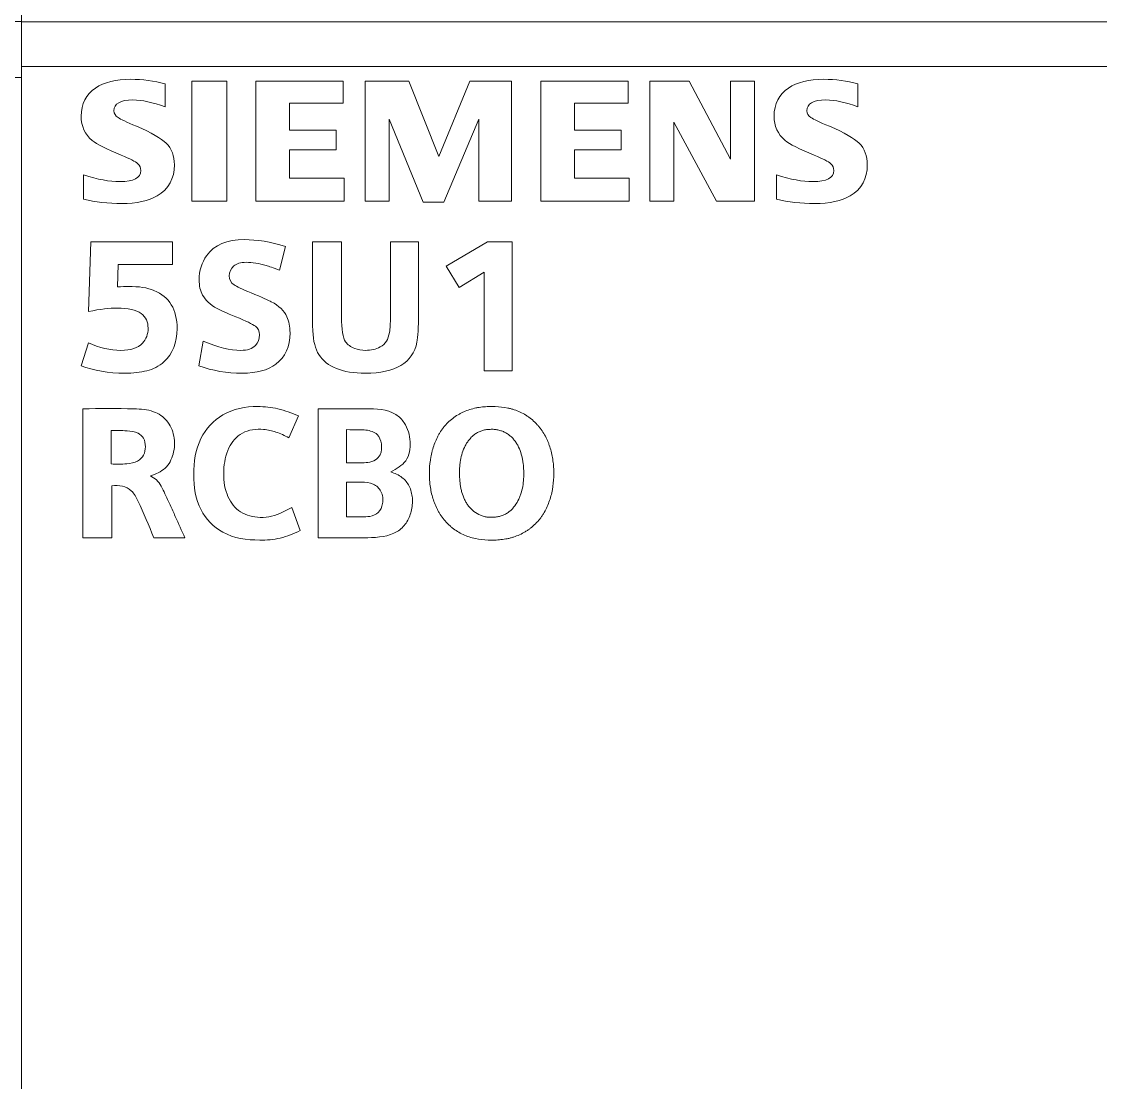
# Model space of a CAD drawing. Header units: millimetres. Extents: x 4134 to 7422, y 1400 to 3585.
# Drawn here: x 4458.17 to 4477.4, y 2825.3 to 2844.22 of the extents above; entities that cross this region are included whole.
import ezdxf

# ---------------------------------------------------------------- set-up
doc = ezdxf.new("R2010")
doc.units = ezdxf.units.MM
doc.layers.add('000-PI-Oprema', color=30, linetype='Continuous', lineweight=5)

# ---------------------------------------------------------------- blocks, each defined once
blk = doc.blocks.new('5TE8112')
at = {"layer": '000-PI-Oprema', "color": 0, "linetype": 'ByBlock', "lineweight": 0}
for p, q in [((1307.053, 140.821), (1289.453, 140.821)), ((1307.053, 140.821), (1307.053, 139.821)), ((1289.453, 139.821), (1307.053, 139.821)), ((1307.053, 139.821), (1307.053, 116.671))]:
    blk.add_line(p, q, dxfattribs=at)

msp = doc.modelspace()

# ---------------------------------------------------------------- linework, layer by layer
at = {"layer": '000-PI-Oprema', "color": 0, "linetype": 'ByBlock', "lineweight": 0, "ltscale": 0.25}
for points in [[(4458.165, 2844.213), (4458.165, 2844.713)], [(4458.165, 2843.413), (4458.165, 2844.213)], [(4458.165, 2844.213), (4493.57, 2844.213)], [(4458.165, 2818.706), (4458.165, 2843.413)], [(4493.57, 2843.413), (4458.165, 2843.413)], [(4460.723, 2843.107), (4460.723, 2842.694)], [(4461.202, 2843.151), (4461.822, 2843.151)], [(4461.202, 2841.015), (4461.202, 2843.151)], [(4461.822, 2843.151), (4461.822, 2841.015)], [(4462.342, 2843.151), (4463.896, 2843.151)], [(4462.342, 2841.015), (4462.342, 2843.151)], [(4463.896, 2843.151), (4463.896, 2842.76)], [(4464.289, 2841.015), (4464.289, 2843.151)], [(4464.289, 2843.151), (4465.069, 2843.151)], [(4465.069, 2843.151), (4465.603, 2841.811)], [(4465.603, 2841.811), (4466.158, 2843.151)], [(4466.158, 2843.151), (4466.902, 2843.151)], [(4466.902, 2843.151), (4466.902, 2841.015)], [(4467.424, 2841.015), (4467.424, 2843.151)], [(4467.424, 2843.151), (4468.978, 2843.151)], [(4468.978, 2843.151), (4468.978, 2842.76)], [(4469.368, 2843.151), (4470.068, 2843.151)], [(4469.368, 2841.015), (4469.368, 2843.151)], [(4470.068, 2843.151), (4470.803, 2841.763)], [(4470.803, 2843.151), (4471.231, 2843.151)], [(4470.803, 2841.763), (4470.803, 2843.151)], [(4471.231, 2843.151), (4471.231, 2841.015)], [(4473.076, 2843.107), (4473.076, 2842.694)], [(4462.94, 2842.76), (4462.94, 2842.281)], [(4463.896, 2842.76), (4462.94, 2842.76)], [(4468.978, 2842.76), (4468.022, 2842.76)], [(4468.022, 2842.76), (4468.022, 2842.281)], [(4465.323, 2840.994), (4464.719, 2842.474)], [(4464.719, 2842.474), (4464.719, 2841.015)], [(4466.317, 2842.474), (4465.696, 2840.994)], [(4466.317, 2841.015), (4466.317, 2842.474)], [(4462.94, 2842.281), (4463.773, 2842.281)], [(4463.773, 2842.281), (4463.773, 2841.929)], [(4468.022, 2842.281), (4468.854, 2842.281)], [(4468.854, 2842.281), (4468.854, 2841.929)], [(4470.556, 2841.015), (4469.796, 2842.424)], [(4469.796, 2842.424), (4469.796, 2841.015)], [(4462.94, 2841.929), (4462.94, 2841.426)], [(4463.773, 2841.929), (4462.94, 2841.929)], [(4468.854, 2841.929), (4468.022, 2841.929)], [(4468.022, 2841.929), (4468.022, 2841.426)], [(4459.271, 2841.049), (4459.271, 2841.481)], [(4471.624, 2841.049), (4471.624, 2841.481)], [(4462.94, 2841.426), (4463.917, 2841.426)], [(4463.917, 2841.426), (4463.917, 2841.015)], [(4468.022, 2841.426), (4469, 2841.426)], [(4469, 2841.426), (4469, 2841.015)], [(4461.822, 2841.015), (4461.202, 2841.015)], [(4463.917, 2841.015), (4462.342, 2841.015)], [(4464.719, 2841.015), (4464.289, 2841.015)], [(4465.696, 2840.994), (4465.323, 2840.994)], [(4466.902, 2841.015), (4466.317, 2841.015)], [(4469, 2841.015), (4467.424, 2841.015)], [(4469.796, 2841.015), (4469.368, 2841.015)], [(4471.231, 2841.015), (4470.556, 2841.015)], [(4459.357, 2839.047), (4459.401, 2840.289)], [(4459.401, 2840.289), (4460.858, 2840.289)], [(4460.858, 2840.289), (4460.858, 2839.883)], [(4462.87, 2840.205), (4462.766, 2839.782)], [(4463.351, 2839.014), (4463.351, 2840.289)], [(4463.351, 2840.289), (4463.869, 2840.289)], [(4464.741, 2840.289), (4465.242, 2840.289)], [(4465.734, 2839.857), (4466.47, 2840.289)], [(4466.47, 2840.289), (4466.914, 2840.289)], [(4466.914, 2840.289), (4466.914, 2837.988)], [(4459.89, 2839.883), (4459.876, 2839.484)], [(4460.858, 2839.883), (4459.89, 2839.883)], [(4465.968, 2839.472), (4465.734, 2839.857)], [(4466.413, 2839.75), (4465.968, 2839.472)], [(4466.413, 2837.988), (4466.413, 2839.75)], [(4459.227, 2838.081), (4459.357, 2838.488)], [(4461.328, 2838.078), (4461.402, 2838.519)], [(4466.914, 2837.988), (4466.413, 2837.988)], [(4459.255, 2835.012), (4459.255, 2837.312)], [(4463.452, 2835.012), (4463.452, 2837.312)], [(4463.103, 2837.187), (4462.929, 2836.797)], [(4459.761, 2836.328), (4459.761, 2836.924)], [(4463.957, 2836.94), (4463.957, 2836.348)], [(4459.774, 2835.94), (4459.774, 2835.012)], [(4463.957, 2836.005), (4463.957, 2835.384)], [(4462.769, 2835.443), (4462.982, 2835.554)], [(4462.982, 2835.554), (4463.133, 2835.14)], [(4459.774, 2835.012), (4459.255, 2835.012)], [(4461.077, 2835.012), (4460.524, 2835.012)], [(4464.336, 2835.012), (4463.452, 2835.012)]]:
    msp.add_lwpolyline(points, dxfattribs=at)
for points, knots in [([(4460.237, 2841.681), (4460.196, 2841.72), (4460.098, 2841.77), (4459.943, 2841.833), (4459.677, 2841.942), (4459.504, 2842.03), (4459.424, 2842.097), (4459.293, 2842.207), (4459.227, 2842.351), (4459.227, 2842.528), (4459.227, 2842.748), (4459.313, 2842.916), (4459.485, 2843.031), (4459.639, 2843.135), (4459.848, 2843.187), (4460.112, 2843.187), (4460.323, 2843.187), (4460.527, 2843.161), (4460.723, 2843.107)], [0, 0, 0, 0, 1, 1, 1, 2, 2, 2, 3, 3, 3, 4, 4, 4, 5, 5, 5, 6, 6, 6, 6]), ([(4472.591, 2841.681), (4472.548, 2841.72), (4472.451, 2841.77), (4472.298, 2841.833), (4472.03, 2841.945), (4471.855, 2842.031), (4471.777, 2842.097), (4471.647, 2842.209), (4471.581, 2842.351), (4471.581, 2842.528), (4471.581, 2842.748), (4471.667, 2842.916), (4471.839, 2843.031), (4471.993, 2843.135), (4472.202, 2843.187), (4472.465, 2843.187), (4472.676, 2843.187), (4472.88, 2843.161), (4473.076, 2843.107)], [0, 0, 0, 0, 1, 1, 1, 2, 2, 2, 3, 3, 3, 4, 4, 4, 5, 5, 5, 6, 6, 6, 6]), ([(4460.723, 2842.694), (4460.507, 2842.776), (4460.315, 2842.818), (4460.148, 2842.818), (4459.925, 2842.818), (4459.813, 2842.754), (4459.813, 2842.626), (4459.813, 2842.576), (4459.837, 2842.535), (4459.887, 2842.503), (4459.927, 2842.476), (4460.036, 2842.425), (4460.213, 2842.349), (4460.482, 2842.234), (4460.658, 2842.133), (4460.744, 2842.048), (4460.842, 2841.95), (4460.89, 2841.821), (4460.89, 2841.66), (4460.89, 2841.414), (4460.788, 2841.231), (4460.584, 2841.111), (4460.426, 2841.019), (4460.216, 2840.972), (4459.952, 2840.972)], [0, 0, 0, 0, 1, 1, 1, 2, 2, 2, 3, 3, 3, 4, 4, 4, 5, 5, 5, 6, 6, 6, 7, 7, 7, 8, 8, 8, 8]), ([(4473.076, 2842.694), (4472.862, 2842.776), (4472.671, 2842.818), (4472.502, 2842.818), (4472.278, 2842.818), (4472.166, 2842.754), (4472.166, 2842.626), (4472.166, 2842.575), (4472.19, 2842.534), (4472.238, 2842.503), (4472.279, 2842.476), (4472.389, 2842.425), (4472.567, 2842.349), (4472.835, 2842.234), (4473.012, 2842.133), (4473.097, 2842.048), (4473.195, 2841.95), (4473.243, 2841.821), (4473.243, 2841.66), (4473.243, 2841.414), (4473.142, 2841.231), (4472.939, 2841.111), (4472.78, 2841.018), (4472.569, 2840.972), (4472.306, 2840.972)], [0, 0, 0, 0, 1, 1, 1, 2, 2, 2, 3, 3, 3, 4, 4, 4, 5, 5, 5, 6, 6, 6, 7, 7, 7, 8, 8, 8, 8]), ([(4459.271, 2841.481), (4459.519, 2841.401), (4459.734, 2841.362), (4459.918, 2841.362), (4460.167, 2841.362), (4460.291, 2841.428), (4460.291, 2841.561), (4460.291, 2841.609), (4460.273, 2841.649), (4460.237, 2841.681)], [0, 0, 0, 0, 1, 1, 1, 2, 2, 2, 3, 3, 3, 3]), ([(4471.624, 2841.481), (4471.873, 2841.401), (4472.089, 2841.362), (4472.271, 2841.362), (4472.52, 2841.362), (4472.645, 2841.428), (4472.645, 2841.561), (4472.645, 2841.609), (4472.627, 2841.649), (4472.591, 2841.681)], [0, 0, 0, 0, 1, 1, 1, 2, 2, 2, 3, 3, 3, 3]), ([(4461.402, 2838.519), (4461.665, 2838.409), (4461.889, 2838.354), (4462.072, 2838.354), (4462.19, 2838.354), (4462.278, 2838.383), (4462.334, 2838.441), (4462.383, 2838.492), (4462.408, 2838.554), (4462.408, 2838.628), (4462.408, 2838.695), (4462.383, 2838.748), (4462.333, 2838.785), (4462.283, 2838.823), (4462.167, 2838.878), (4461.984, 2838.953), (4461.816, 2839.022), (4461.705, 2839.071), (4461.651, 2839.101), (4461.528, 2839.168), (4461.441, 2839.248), (4461.392, 2839.339), (4461.351, 2839.416), (4461.331, 2839.507), (4461.331, 2839.612), (4461.331, 2839.775), (4461.376, 2839.919), (4461.464, 2840.042), (4461.602, 2840.233), (4461.825, 2840.329), (4462.137, 2840.329), (4462.361, 2840.329), (4462.606, 2840.288), (4462.87, 2840.205)], [0, 0, 0, 0, 1, 1, 1, 2, 2, 2, 3, 3, 3, 4, 4, 4, 5, 5, 5, 6, 6, 6, 7, 7, 7, 8, 8, 8, 9, 9, 9, 10, 10, 10, 11, 11, 11, 11]), ([(4465.242, 2840.289), (4465.242, 2839.864), (4465.242, 2839.439), (4465.242, 2839.014), (4465.242, 2838.759), (4465.233, 2838.588), (4465.214, 2838.5), (4465.138, 2838.131), (4464.829, 2837.947), (4464.296, 2837.947), (4463.882, 2837.947), (4463.606, 2838.058), (4463.466, 2838.279), (4463.402, 2838.379), (4463.366, 2838.519), (4463.357, 2838.701), (4463.354, 2838.783), (4463.351, 2838.887), (4463.351, 2839.014)], [0, 0, 0, 0, 1, 1, 1, 2, 2, 2, 3, 3, 3, 4, 4, 4, 5, 5, 5, 6, 6, 6, 6]), ([(4463.869, 2840.289), (4463.869, 2839.844), (4463.869, 2839.398), (4463.869, 2838.953), (4463.869, 2838.725), (4463.893, 2838.576), (4463.942, 2838.507)], [0, 0, 0, 0, 1, 1, 1, 2, 2, 2, 2]), ([(4463.942, 2838.507), (4463.977, 2838.454), (4464.031, 2838.415), (4464.104, 2838.388), (4464.165, 2838.365), (4464.229, 2838.354), (4464.297, 2838.354), (4464.395, 2838.354), (4464.482, 2838.375), (4464.559, 2838.415), (4464.651, 2838.464), (4464.706, 2838.55), (4464.724, 2838.672), (4464.735, 2838.745), (4464.741, 2838.839), (4464.741, 2838.953), (4464.741, 2839.398), (4464.741, 2839.844), (4464.741, 2840.289)], [0, 0, 0, 0, 1, 1, 1, 2, 2, 2, 3, 3, 3, 4, 4, 4, 5, 5, 5, 6, 6, 6, 6]), ([(4461.947, 2839.859), (4461.894, 2839.812), (4461.867, 2839.753), (4461.867, 2839.682), (4461.867, 2839.615), (4461.896, 2839.562), (4461.954, 2839.523)], [0, 0, 0, 0, 1, 1, 1, 2, 2, 2, 2]), ([(4462.528, 2839.865), (4462.399, 2839.904), (4462.279, 2839.924), (4462.169, 2839.924), (4462.072, 2839.924), (4461.997, 2839.902), (4461.947, 2839.859)], [0, 0, 0, 0, 1, 1, 1, 2, 2, 2, 2]), ([(4459.876, 2839.484), (4459.951, 2839.49), (4460.015, 2839.494), (4460.066, 2839.494), (4460.257, 2839.494), (4460.41, 2839.47), (4460.526, 2839.422), (4460.801, 2839.308), (4460.938, 2839.081), (4460.938, 2838.743), (4460.938, 2838.489), (4460.86, 2838.292), (4460.704, 2838.152), (4460.613, 2838.07), (4460.51, 2838.016), (4460.398, 2837.99)], [0, 0, 0, 0, 1, 1, 1, 2, 2, 2, 3, 3, 3, 4, 4, 4, 5, 5, 5, 5]), ([(4461.954, 2839.523), (4461.999, 2839.491), (4462.1, 2839.443), (4462.258, 2839.378), (4462.45, 2839.299), (4462.57, 2839.246), (4462.617, 2839.221), (4462.756, 2839.148), (4462.848, 2839.057), (4462.896, 2838.953), (4462.933, 2838.873), (4462.951, 2838.778), (4462.951, 2838.668), (4462.951, 2838.422), (4462.867, 2838.235), (4462.7, 2838.108), (4462.557, 2838), (4462.356, 2837.947), (4462.099, 2837.947)], [0, 0, 0, 0, 1, 1, 1, 2, 2, 2, 3, 3, 3, 4, 4, 4, 5, 5, 5, 6, 6, 6, 6]), ([(4459.357, 2838.488), (4459.553, 2838.399), (4459.745, 2838.354), (4459.933, 2838.354), (4460.113, 2838.354), (4460.242, 2838.396), (4460.321, 2838.482), (4460.387, 2838.553), (4460.421, 2838.642), (4460.421, 2838.747), (4460.421, 2838.862), (4460.38, 2838.949), (4460.299, 2839.01), (4460.209, 2839.076), (4460.065, 2839.109), (4459.869, 2839.109), (4459.736, 2839.109), (4459.566, 2839.088), (4459.357, 2839.047)], [0, 0, 0, 0, 1, 1, 1, 2, 2, 2, 3, 3, 3, 4, 4, 4, 5, 5, 5, 6, 6, 6, 6]), ([(4459.255, 2837.312), (4459.559, 2837.316), (4459.862, 2837.32), (4460.17, 2837.31), (4460.29, 2837.307), (4460.41, 2837.301), (4460.52, 2837.26), (4460.608, 2837.227), (4460.691, 2837.173), (4460.752, 2837.101), (4460.817, 2837.023), (4460.859, 2836.927), (4460.879, 2836.827), (4460.9, 2836.721), (4460.896, 2836.612), (4460.867, 2836.506), (4460.841, 2836.411), (4460.795, 2836.319), (4460.725, 2836.254), (4460.654, 2836.188), (4460.558, 2836.151), (4460.462, 2836.114)], [0, 0, 0, 0, 1, 1, 1, 2, 2, 2, 3, 3, 3, 4, 4, 4, 5, 5, 5, 6, 6, 6, 7, 7, 7, 7]), ([(4463.133, 2835.14), (4463.017, 2835.088), (4462.9, 2835.037), (4462.778, 2835.007), (4462.659, 2834.978), (4462.535, 2834.97), (4462.41, 2834.971), (4462.182, 2834.972), (4461.95, 2835.003), (4461.754, 2835.111), (4461.59, 2835.202), (4461.451, 2835.346), (4461.365, 2835.512), (4461.266, 2835.702), (4461.235, 2835.92), (4461.234, 2836.138), (4461.234, 2836.362), (4461.265, 2836.586), (4461.363, 2836.783), (4461.449, 2836.954), (4461.586, 2837.105), (4461.752, 2837.202), (4461.938, 2837.311), (4462.159, 2837.353), (4462.376, 2837.353), (4462.498, 2837.352), (4462.619, 2837.339), (4462.736, 2837.311), (4462.861, 2837.281), (4462.982, 2837.234), (4463.103, 2837.187)], [0, 0, 0, 0, 1, 1, 1, 2, 2, 2, 3, 3, 3, 4, 4, 4, 5, 5, 5, 6, 6, 6, 7, 7, 7, 8, 8, 8, 9, 9, 9, 10, 10, 10, 10]), ([(4463.452, 2837.312), (4463.726, 2837.312), (4464.001, 2837.314), (4464.292, 2837.312), (4464.484, 2837.311), (4464.684, 2837.309), (4464.838, 2837.209), (4464.896, 2837.172), (4464.947, 2837.121), (4464.986, 2837.063), (4465.054, 2836.965), (4465.087, 2836.847), (4465.093, 2836.724), (4465.099, 2836.603), (4465.079, 2836.476), (4465.014, 2836.385), (4464.952, 2836.298), (4464.85, 2836.243), (4464.748, 2836.188)], [0, 0, 0, 0, 1, 1, 1, 2, 2, 2, 3, 3, 3, 4, 4, 4, 5, 5, 5, 6, 6, 6, 6]), ([(4465.764, 2837.065), (4465.792, 2837.092), (4465.82, 2837.117), (4465.851, 2837.141), (4465.881, 2837.164), (4465.913, 2837.185), (4465.946, 2837.205), (4465.962, 2837.214), (4465.979, 2837.224), (4465.995, 2837.233), (4466.013, 2837.242), (4466.03, 2837.25), (4466.048, 2837.258), (4466.083, 2837.274), (4466.119, 2837.287), (4466.155, 2837.298), (4466.192, 2837.31), (4466.229, 2837.319), (4466.266, 2837.327), (4466.285, 2837.331), (4466.304, 2837.334), (4466.323, 2837.337), (4466.342, 2837.34), (4466.361, 2837.342), (4466.381, 2837.345), (4466.419, 2837.349), (4466.457, 2837.351), (4466.495, 2837.352), (4466.533, 2837.353), (4466.571, 2837.353), (4466.609, 2837.351), (4466.685, 2837.349), (4466.761, 2837.341), (4466.836, 2837.325), (4466.855, 2837.321), (4466.874, 2837.317), (4466.893, 2837.312), (4466.911, 2837.307), (4466.93, 2837.302), (4466.948, 2837.296), (4466.984, 2837.285), (4467.02, 2837.27), (4467.054, 2837.254), (4467.089, 2837.238), (4467.123, 2837.22), (4467.156, 2837.199), (4467.172, 2837.189), (4467.188, 2837.178), (4467.204, 2837.167), (4467.219, 2837.156), (4467.234, 2837.144), (4467.249, 2837.132), (4467.279, 2837.108), (4467.307, 2837.082), (4467.334, 2837.054), (4467.347, 2837.041), (4467.36, 2837.027), (4467.373, 2837.012), (4467.386, 2836.998), (4467.398, 2836.982), (4467.409, 2836.967), (4467.457, 2836.906), (4467.496, 2836.84), (4467.529, 2836.771), (4467.537, 2836.753), (4467.544, 2836.735), (4467.552, 2836.718), (4467.559, 2836.7), (4467.566, 2836.682), (4467.572, 2836.664), (4467.585, 2836.627), (4467.596, 2836.591), (4467.606, 2836.554), (4467.625, 2836.48), (4467.638, 2836.405), (4467.646, 2836.329), (4467.648, 2836.31), (4467.649, 2836.29), (4467.65, 2836.271), (4467.652, 2836.252), (4467.653, 2836.233), (4467.653, 2836.214), (4467.654, 2836.175), (4467.654, 2836.137), (4467.653, 2836.098), (4467.649, 2836.022), (4467.642, 2835.946), (4467.628, 2835.871), (4467.621, 2835.833), (4467.613, 2835.796), (4467.602, 2835.758), (4467.593, 2835.721), (4467.581, 2835.684), (4467.568, 2835.648), (4467.542, 2835.577), (4467.509, 2835.507), (4467.469, 2835.441), (4467.458, 2835.425), (4467.448, 2835.409), (4467.437, 2835.393), (4467.426, 2835.377), (4467.415, 2835.362), (4467.402, 2835.347), (4467.379, 2835.317), (4467.354, 2835.288), (4467.327, 2835.262), (4467.3, 2835.235), (4467.271, 2835.21), (4467.241, 2835.186), (4467.225, 2835.174), (4467.21, 2835.163), (4467.194, 2835.152), (4467.178, 2835.141), (4467.162, 2835.131), (4467.145, 2835.12), (4467.08, 2835.081), (4467.01, 2835.049), (4466.937, 2835.025), (4466.919, 2835.02), (4466.9, 2835.014), (4466.881, 2835.009), (4466.862, 2835.005), (4466.844, 2835), (4466.825, 2834.996), (4466.787, 2834.989), (4466.75, 2834.983), (4466.712, 2834.979), (4466.674, 2834.975), (4466.636, 2834.972), (4466.598, 2834.971), (4466.559, 2834.97), (4466.521, 2834.97), (4466.482, 2834.972), (4466.405, 2834.975), (4466.329, 2834.983), (4466.255, 2834.999), (4466.181, 2835.014), (4466.108, 2835.037), (4466.037, 2835.07), (4466.002, 2835.086), (4465.968, 2835.105), (4465.936, 2835.125), (4465.903, 2835.145), (4465.872, 2835.168), (4465.843, 2835.192), (4465.827, 2835.204), (4465.813, 2835.216), (4465.798, 2835.229), (4465.784, 2835.242), (4465.77, 2835.255), (4465.756, 2835.269), (4465.73, 2835.297), (4465.704, 2835.326), (4465.681, 2835.356), (4465.657, 2835.387), (4465.635, 2835.418), (4465.615, 2835.451), (4465.605, 2835.468), (4465.596, 2835.484), (4465.587, 2835.501), (4465.578, 2835.518), (4465.569, 2835.536), (4465.561, 2835.553), (4465.528, 2835.623), (4465.502, 2835.695), (4465.483, 2835.769), (4465.473, 2835.806), (4465.465, 2835.844), (4465.459, 2835.882), (4465.455, 2835.901), (4465.453, 2835.92), (4465.45, 2835.939), (4465.447, 2835.958), (4465.445, 2835.977), (4465.443, 2835.996), (4465.436, 2836.073), (4465.434, 2836.149), (4465.437, 2836.225), (4465.44, 2836.301), (4465.448, 2836.377), (4465.463, 2836.454), (4465.466, 2836.472), (4465.47, 2836.492), (4465.474, 2836.51), (4465.479, 2836.529), (4465.483, 2836.548), (4465.488, 2836.566), (4465.498, 2836.603), (4465.509, 2836.64), (4465.522, 2836.676), (4465.535, 2836.712), (4465.55, 2836.747), (4465.566, 2836.782), (4465.574, 2836.8), (4465.583, 2836.817), (4465.592, 2836.834), (4465.601, 2836.851), (4465.611, 2836.868), (4465.621, 2836.884), (4465.641, 2836.917), (4465.663, 2836.948), (4465.687, 2836.979), (4465.699, 2836.994), (4465.711, 2837.009), (4465.724, 2837.023), (4465.736, 2837.038), (4465.75, 2837.052), (4465.764, 2837.065)], [0, 0, 0, 0, 1, 1, 1, 2, 2, 2, 3, 3, 3, 4, 4, 4, 5, 5, 5, 6, 6, 6, 7, 7, 7, 8, 8, 8, 9, 9, 9, 10, 10, 10, 11, 11, 11, 12, 12, 12, 13, 13, 13, 14, 14, 14, 15, 15, 15, 16, 16, 16, 17, 17, 17, 18, 18, 18, 19, 19, 19, 20, 20, 20, 21, 21, 21, 22, 22, 22, 23, 23, 23, 24, 24, 24, 25, 25, 25, 26, 26, 26, 27, 27, 27, 28, 28, 28, 29, 29, 29, 30, 30, 30, 31, 31, 31, 32, 32, 32, 33, 33, 33, 34, 34, 34, 35, 35, 35, 36, 36, 36, 37, 37, 37, 38, 38, 38, 39, 39, 39, 40, 40, 40, 41, 41, 41, 42, 42, 42, 43, 43, 43, 44, 44, 44, 45, 45, 45, 46, 46, 46, 47, 47, 47, 48, 48, 48, 49, 49, 49, 50, 50, 50, 51, 51, 51, 52, 52, 52, 53, 53, 53, 54, 54, 54, 55, 55, 55, 56, 56, 56, 57, 57, 57, 58, 58, 58, 59, 59, 59, 60, 60, 60, 61, 61, 61, 62, 62, 62, 63, 63, 63, 64, 64, 64, 65, 65, 65, 66, 66, 66, 67, 67, 67, 68, 68, 68, 69, 69, 69, 69]), ([(4459.761, 2836.924), (4459.855, 2836.925), (4459.949, 2836.926), (4460.045, 2836.92), (4460.113, 2836.916), (4460.181, 2836.909), (4460.241, 2836.877), (4460.281, 2836.857), (4460.317, 2836.825), (4460.339, 2836.786), (4460.365, 2836.742), (4460.373, 2836.689), (4460.373, 2836.636), (4460.372, 2836.582), (4460.364, 2836.529), (4460.339, 2836.483), (4460.315, 2836.441), (4460.277, 2836.405), (4460.234, 2836.381), (4460.176, 2836.348), (4460.108, 2836.338), (4460.041, 2836.332), (4459.947, 2836.324), (4459.854, 2836.326), (4459.761, 2836.328)], [0, 0, 0, 0, 1, 1, 1, 2, 2, 2, 3, 3, 3, 4, 4, 4, 5, 5, 5, 6, 6, 6, 7, 7, 7, 8, 8, 8, 8]), ([(4462.929, 2836.797), (4462.854, 2836.834), (4462.779, 2836.871), (4462.701, 2836.897), (4462.63, 2836.921), (4462.556, 2836.937), (4462.48, 2836.943), (4462.35, 2836.955), (4462.213, 2836.94), (4462.101, 2836.878), (4461.998, 2836.82), (4461.915, 2836.723), (4461.862, 2836.615), (4461.8, 2836.49), (4461.777, 2836.352), (4461.771, 2836.214), (4461.765, 2836.069), (4461.777, 2835.924), (4461.828, 2835.789), (4461.871, 2835.678), (4461.94, 2835.573), (4462.034, 2835.501), (4462.129, 2835.429), (4462.25, 2835.39), (4462.37, 2835.379), (4462.438, 2835.373), (4462.507, 2835.375), (4462.573, 2835.387), (4462.64, 2835.399), (4462.704, 2835.421), (4462.769, 2835.443)], [0, 0, 0, 0, 1, 1, 1, 2, 2, 2, 3, 3, 3, 4, 4, 4, 5, 5, 5, 6, 6, 6, 7, 7, 7, 8, 8, 8, 9, 9, 9, 10, 10, 10, 10]), ([(4463.957, 2836.348), (4464.042, 2836.348), (4464.127, 2836.349), (4464.212, 2836.35), (4464.254, 2836.35), (4464.295, 2836.35), (4464.337, 2836.356), (4464.386, 2836.362), (4464.436, 2836.374), (4464.476, 2836.402), (4464.51, 2836.424), (4464.538, 2836.457), (4464.556, 2836.494), (4464.586, 2836.553), (4464.59, 2836.622), (4464.579, 2836.689), (4464.569, 2836.751), (4464.546, 2836.81), (4464.505, 2836.852), (4464.455, 2836.901), (4464.378, 2836.924), (4464.305, 2836.932), (4464.266, 2836.937), (4464.227, 2836.938), (4464.188, 2836.938), (4464.112, 2836.939), (4464.034, 2836.94), (4463.957, 2836.94)], [0, 0, 0, 0, 1, 1, 1, 2, 2, 2, 3, 3, 3, 4, 4, 4, 5, 5, 5, 6, 6, 6, 7, 7, 7, 8, 8, 8, 9, 9, 9, 9]), ([(4466.954, 2836.747), (4466.94, 2836.765), (4466.925, 2836.782), (4466.909, 2836.798), (4466.893, 2836.814), (4466.876, 2836.829), (4466.857, 2836.843), (4466.84, 2836.857), (4466.82, 2836.87), (4466.801, 2836.882), (4466.781, 2836.893), (4466.76, 2836.903), (4466.739, 2836.911), (4466.718, 2836.919), (4466.697, 2836.926), (4466.674, 2836.931), (4466.663, 2836.934), (4466.651, 2836.937), (4466.64, 2836.938), (4466.629, 2836.94), (4466.618, 2836.942), (4466.607, 2836.943), (4466.584, 2836.946), (4466.561, 2836.947), (4466.538, 2836.946), (4466.516, 2836.946), (4466.493, 2836.945), (4466.47, 2836.942), (4466.447, 2836.94), (4466.425, 2836.936), (4466.403, 2836.93), (4466.381, 2836.925), (4466.359, 2836.918), (4466.338, 2836.909), (4466.328, 2836.905), (4466.317, 2836.9), (4466.307, 2836.895), (4466.296, 2836.89), (4466.286, 2836.885), (4466.277, 2836.879), (4466.257, 2836.867), (4466.239, 2836.854), (4466.221, 2836.839), (4466.213, 2836.832), (4466.204, 2836.824), (4466.196, 2836.816), (4466.187, 2836.808), (4466.179, 2836.8), (4466.172, 2836.792), (4466.156, 2836.775), (4466.142, 2836.757), (4466.128, 2836.74), (4466.115, 2836.721), (4466.102, 2836.702), (4466.091, 2836.682), (4466.085, 2836.673), (4466.08, 2836.663), (4466.074, 2836.653), (4466.069, 2836.642), (4466.064, 2836.632), (4466.06, 2836.622), (4466.04, 2836.58), (4466.025, 2836.538), (4466.013, 2836.494), (4466.001, 2836.451), (4465.991, 2836.406), (4465.985, 2836.361), (4465.982, 2836.339), (4465.979, 2836.316), (4465.977, 2836.293), (4465.975, 2836.271), (4465.973, 2836.248), (4465.973, 2836.226), (4465.971, 2836.18), (4465.971, 2836.135), (4465.974, 2836.091), (4465.976, 2836.046), (4465.98, 2836.001), (4465.987, 2835.956), (4465.99, 2835.934), (4465.994, 2835.911), (4465.999, 2835.889), (4466.003, 2835.867), (4466.009, 2835.845), (4466.015, 2835.822), (4466.028, 2835.779), (4466.043, 2835.736), (4466.063, 2835.695), (4466.073, 2835.674), (4466.084, 2835.654), (4466.095, 2835.635), (4466.107, 2835.615), (4466.12, 2835.597), (4466.134, 2835.579), (4466.148, 2835.561), (4466.162, 2835.544), (4466.178, 2835.528), (4466.194, 2835.512), (4466.211, 2835.497), (4466.229, 2835.482), (4466.265, 2835.454), (4466.304, 2835.43), (4466.346, 2835.413), (4466.357, 2835.409), (4466.368, 2835.405), (4466.379, 2835.401), (4466.39, 2835.398), (4466.401, 2835.395), (4466.412, 2835.392), (4466.434, 2835.387), (4466.456, 2835.383), (4466.479, 2835.38), (4466.49, 2835.379), (4466.502, 2835.378), (4466.513, 2835.377), (4466.525, 2835.377), (4466.536, 2835.377), (4466.547, 2835.377), (4466.57, 2835.377), (4466.593, 2835.378), (4466.616, 2835.381), (4466.638, 2835.384), (4466.661, 2835.388), (4466.683, 2835.393), (4466.694, 2835.396), (4466.705, 2835.399), (4466.716, 2835.403), (4466.727, 2835.406), (4466.738, 2835.41), (4466.748, 2835.415), (4466.769, 2835.423), (4466.79, 2835.433), (4466.809, 2835.445), (4466.829, 2835.457), (4466.848, 2835.47), (4466.866, 2835.484), (4466.883, 2835.499), (4466.9, 2835.514), (4466.916, 2835.531), (4466.924, 2835.539), (4466.931, 2835.548), (4466.938, 2835.557), (4466.946, 2835.565), (4466.953, 2835.574), (4466.96, 2835.583), (4466.987, 2835.62), (4467.01, 2835.659), (4467.03, 2835.701), (4467.039, 2835.721), (4467.048, 2835.742), (4467.056, 2835.764), (4467.06, 2835.774), (4467.063, 2835.785), (4467.067, 2835.796), (4467.07, 2835.807), (4467.074, 2835.818), (4467.077, 2835.829), (4467.089, 2835.873), (4467.099, 2835.917), (4467.105, 2835.962), (4467.112, 2836.006), (4467.115, 2836.052), (4467.117, 2836.097), (4467.118, 2836.12), (4467.118, 2836.143), (4467.118, 2836.166), (4467.118, 2836.188), (4467.117, 2836.211), (4467.116, 2836.234), (4467.114, 2836.279), (4467.11, 2836.324), (4467.103, 2836.369), (4467.1, 2836.392), (4467.096, 2836.414), (4467.091, 2836.436), (4467.086, 2836.458), (4467.081, 2836.48), (4467.074, 2836.503), (4467.062, 2836.547), (4467.046, 2836.589), (4467.026, 2836.63), (4467.017, 2836.651), (4467.006, 2836.671), (4466.994, 2836.69), (4466.981, 2836.71), (4466.968, 2836.729), (4466.954, 2836.747)], [0, 0, 0, 0, 1, 1, 1, 2, 2, 2, 3, 3, 3, 4, 4, 4, 5, 5, 5, 6, 6, 6, 7, 7, 7, 8, 8, 8, 9, 9, 9, 10, 10, 10, 11, 11, 11, 12, 12, 12, 13, 13, 13, 14, 14, 14, 15, 15, 15, 16, 16, 16, 17, 17, 17, 18, 18, 18, 19, 19, 19, 20, 20, 20, 21, 21, 21, 22, 22, 22, 23, 23, 23, 24, 24, 24, 25, 25, 25, 26, 26, 26, 27, 27, 27, 28, 28, 28, 29, 29, 29, 30, 30, 30, 31, 31, 31, 32, 32, 32, 33, 33, 33, 34, 34, 34, 35, 35, 35, 36, 36, 36, 37, 37, 37, 38, 38, 38, 39, 39, 39, 40, 40, 40, 41, 41, 41, 42, 42, 42, 43, 43, 43, 44, 44, 44, 45, 45, 45, 46, 46, 46, 47, 47, 47, 48, 48, 48, 49, 49, 49, 50, 50, 50, 51, 51, 51, 52, 52, 52, 53, 53, 53, 54, 54, 54, 55, 55, 55, 56, 56, 56, 57, 57, 57, 58, 58, 58, 59, 59, 59, 60, 60, 60, 61, 61, 61, 62, 62, 62, 62]), ([(4460.462, 2836.114), (4460.5, 2836.093), (4460.538, 2836.072), (4460.57, 2836.044), (4460.605, 2836.012), (4460.631, 2835.972), (4460.655, 2835.93), (4460.68, 2835.887), (4460.701, 2835.842), (4460.722, 2835.797), (4460.753, 2835.73), (4460.784, 2835.664), (4460.814, 2835.597), (4460.845, 2835.529), (4460.875, 2835.461), (4460.906, 2835.394), (4460.963, 2835.266), (4461.02, 2835.139), (4461.077, 2835.012)], [0, 0, 0, 0, 1, 1, 1, 2, 2, 2, 3, 3, 3, 4, 4, 4, 5, 5, 5, 6, 6, 6, 6]), ([(4464.748, 2836.188), (4464.818, 2836.161), (4464.888, 2836.133), (4464.947, 2836.088), (4465, 2836.047), (4465.043, 2835.993), (4465.074, 2835.933), (4465.107, 2835.867), (4465.126, 2835.795), (4465.132, 2835.722), (4465.138, 2835.642), (4465.13, 2835.562), (4465.11, 2835.483), (4465.091, 2835.409), (4465.063, 2835.338), (4465.019, 2835.275), (4464.977, 2835.215), (4464.923, 2835.162), (4464.861, 2835.124), (4464.71, 2835.03), (4464.523, 2835.021), (4464.335, 2835.012)], [0, 0, 0, 0, 1, 1, 1, 2, 2, 2, 3, 3, 3, 4, 4, 4, 5, 5, 5, 6, 6, 6, 7, 7, 7, 7]), ([(4460.524, 2835.012), (4460.434, 2835.231), (4460.344, 2835.45), (4460.239, 2835.671), (4460.207, 2835.737), (4460.174, 2835.803), (4460.121, 2835.852), (4460.078, 2835.892), (4460.021, 2835.92), (4459.963, 2835.933), (4459.901, 2835.947), (4459.837, 2835.944), (4459.774, 2835.94)], [0, 0, 0, 0, 1, 1, 1, 2, 2, 2, 3, 3, 3, 4, 4, 4, 4]), ([(4463.957, 2835.384), (4464.049, 2835.385), (4464.141, 2835.386), (4464.233, 2835.386), (4464.279, 2835.386), (4464.325, 2835.386), (4464.371, 2835.394), (4464.428, 2835.404), (4464.485, 2835.427), (4464.525, 2835.466), (4464.566, 2835.506), (4464.588, 2835.563), (4464.599, 2835.621), (4464.613, 2835.696), (4464.606, 2835.774), (4464.572, 2835.839), (4464.543, 2835.895), (4464.493, 2835.942), (4464.436, 2835.969), (4464.371, 2835.999), (4464.297, 2836.003), (4464.225, 2836.005), (4464.134, 2836.007), (4464.045, 2836.006), (4463.957, 2836.005)], [0, 0, 0, 0, 1, 1, 1, 2, 2, 2, 3, 3, 3, 4, 4, 4, 5, 5, 5, 6, 6, 6, 7, 7, 7, 8, 8, 8, 8])]:
    msp.add_open_spline(points, degree=3, knots=knots, dxfattribs=at)
for points in [[(4459.952, 2840.972), (4459.707, 2840.972), (4459.48, 2840.997), (4459.271, 2841.049)], [(4472.306, 2840.972), (4472.061, 2840.972), (4471.834, 2840.997), (4471.624, 2841.049)], [(4462.766, 2839.782), (4462.653, 2839.825), (4462.573, 2839.852), (4462.528, 2839.865)], [(4460.012, 2837.947), (4459.712, 2837.947), (4459.45, 2837.992), (4459.227, 2838.081)], [(4462.099, 2837.947), (4461.827, 2837.947), (4461.57, 2837.991), (4461.328, 2838.078)], [(4460.398, 2837.99), (4460.282, 2837.962), (4460.153, 2837.947), (4460.012, 2837.947)]]:
    msp.add_open_spline(points, degree=3, dxfattribs=at)

# ---------------------------------------------------------------- block references
at = {"layer": '000-PI-Oprema', "color": 0, "linetype": 'ByBlock', "lineweight": 0}
msp.add_blockref('5TE8112', (3151.112, 2703.395), dxfattribs=at)

doc.saveas('drawing.dxf')
